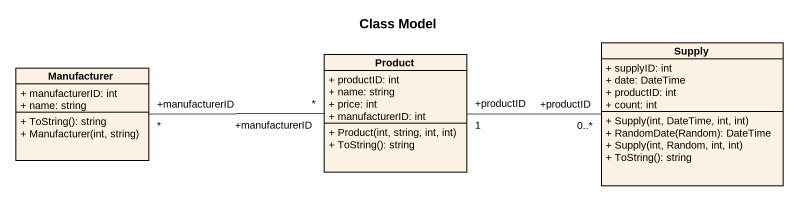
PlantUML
@startuml
title Class Model
hide circle
hide empty members
skinparam classAttributeIconSize 0
class Supply {
  + supplyID: int
  + date: DateTime
  + productID: int
  + count: int
  + Supply(int, DateTime, int, int)
  + RandomDate(Random): DateTime
  + Supply(int, Random, int, int)
  + ToString(): string
}
class Manufacturer {
  + manufacturerID: int
  + name: string
  + ToString(): string
  + Manufacturer(int, string)
}
class Product {
  + productID: int
  + name: string
  + price: int
  + manufacturerID: int
  + Product(int, string, int, int)
  + ToString(): string
}
Manufacturer "+manufacturerID\n*" -right- "+manufacturerID\n*" Product
Product "+productID\n1" -right- "+productID\n0..*" Supply
@enduml
